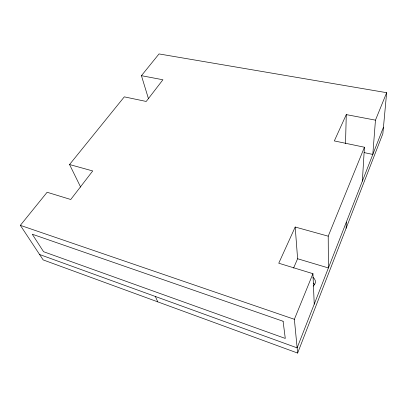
<?xml version="1.0" encoding="UTF-8"?>
<svg xmlns="http://www.w3.org/2000/svg" width="407" height="407" viewBox="0 0 407 407"><rect width="100%" height="100%" fill="white"/><g stroke="black" fill="none" stroke-linecap="round" stroke-linejoin="round"><path stroke-width="0.61" d="M345.512 143.549L346.281 114.606L375.463 120.151L386.65 92.684L159.025 53.933L141.433 75.682L148.443 98.631M346.128 228.225L346.326 222.125M362.357 181.146L364.433 147.237L334.325 140.924L346.281 114.606M375.463 120.151L372.807 154.436L364.275 152.615M386.65 92.684L382.86 133.659L297.639 353.067L43.157 259.91L20.35 225.346L47.12 192.262L70.752 199.496L92.725 170.95L69.551 164.535L124.303 96.856L146.22 101.455L162.917 79.767L141.433 75.682M383.455 127.218L297.135 347.868L39.591 254.507M297.639 353.067L294.368 319.297L312.942 273.687L278.759 263.217L295.197 227.03L328.215 236.177L328.398 267.954L297.609 258.745L295.197 227.03M328.215 236.177L364.433 147.237M293.564 268.081L297.609 258.745M20.35 225.346L294.368 319.297M69.551 164.535L80.657 187.123M155.382 296.479L157.748 301.857M312.942 273.687L314.235 304.156M312.973 277.355A6.66 5.703 3.2 0 1 313.166 286.106M313.217 283.109A6.568 5.662 3.8 0 1 314.718 284.61M283.089 321.26L32.255 234.208L43.569 251.704L285.282 338.436L283.089 321.26"/></g></svg>
